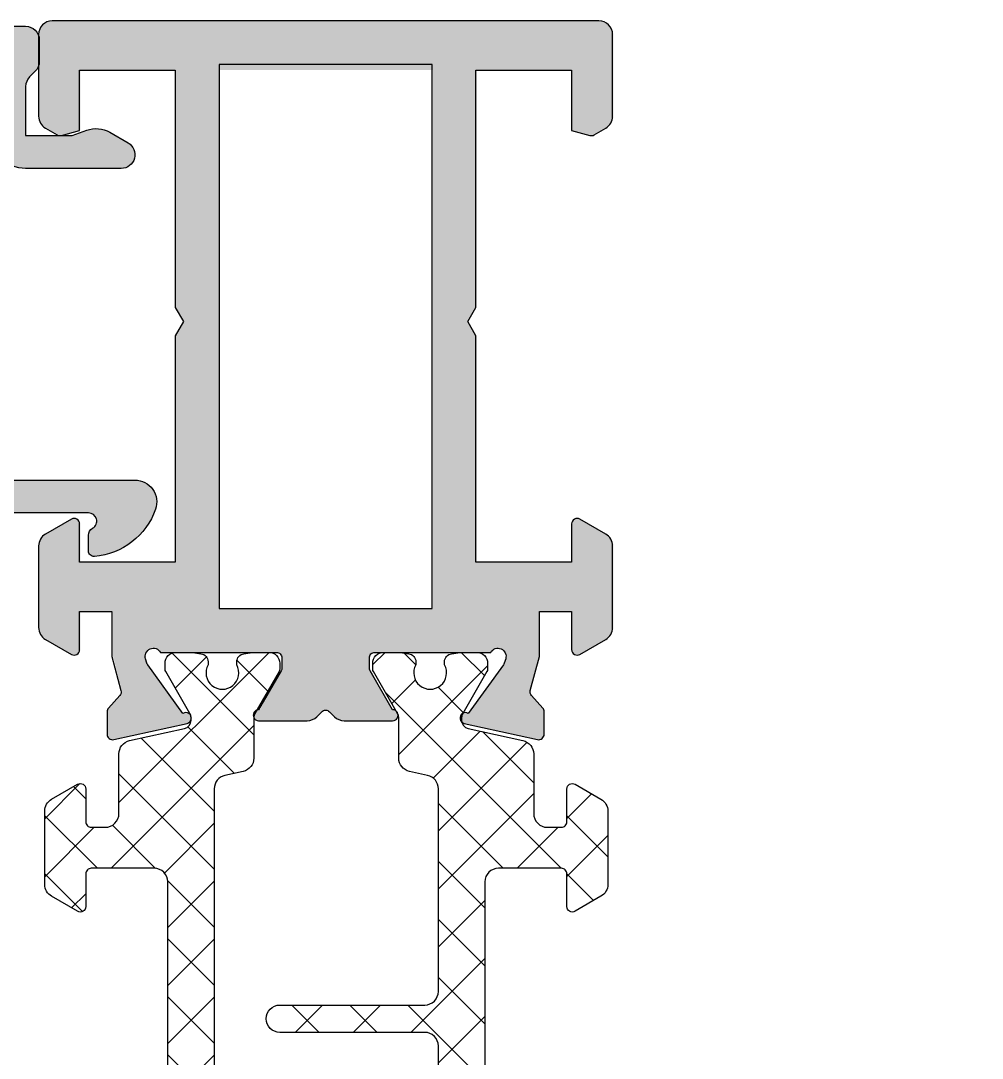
# Model space of a CAD drawing. Header units: millimetres. Extents: x -157 to 4988, y 4688 to 7765.
# Drawn here: x 70.13 to 105.31, y 5545.86 to 5583.81 of the extents above; entities that cross this region are included whole.
import ezdxf

# ---------------------------------------------------------------- set-up
doc = ezdxf.new("R2010")
doc.units = ezdxf.units.MM
doc.header["$LTSCALE"] = 0.2
for name, color, linetype in [('REYNAERS', 7, 'Continuous'), ('RI-HATCH-P', 7, 'Continuous'), ('RI-HATCH-PI', 4, 'Continuous'), ('RI-PROFILE', 7, 'Continuous')]:
    doc.layers.add(name, color=color, linetype=linetype)

# ---------------------------------------------------------------- blocks, each defined once
blk = doc.blocks.new('0020687b')
at = {"layer": 'RI-PROFILE'}
blk.add_lwpolyline([(-1.13686837721616e-13, -0.4999999999999032), (1.13686837721616e-13, -1.292893218813236, 0.1989123673796515), (0.1464466094068939, -1.64644660940657), (0.3535533905932198, -1.853553390592782, -0.198912367379718), (0.5, -2.207106781186229), (0.5000000000001137, -3.99999999999979), (-1.199999999817919, -3.999999999999562), (-1.735532172591093, -3.805082229618196, 0.2216946626429195), (-2.577552315916819, -3.878749446619639), (-3.249999999999886, -4.266987298040948, 0.7673269879789715), (-3, -5.199999999933115), (0.4999999999755573, -5.199999999999622, 0.4142135623786883), (1.800000000000182, -3.899999999999539), (1.800000000000068, -1.811324896595027, -0.4115167311707437), (2.300000000000068, -1.29999999999828), (12.3000000000003, -1.299999999990777, -0.414213562373095), (12.80000000000075, -1.799999999990436), (12.8000000000111, -16.09999999999443), (12.8000000000111, -16.09999999999443, -0.4142135623730784), (12.30000000001144, -16.5999999999948), (-3.497056274848006, -16.59999999999959, 0.517638090204696), (-4.251303508113978, -17.66666666666578, 0.2950206352850211), (-2.016666666666879, -19.39095649434015, 0.4388662299657777), (-1.800000000000068, -19.1916521486219), (-1.800000000000068, -18.61961524225649, 0.2679491924281567), (-1.950000000003001, -18.35980762113289, -0.7673269879748268), (-1.800000000000182, -17.79999999999953), (12.30000000001087, -17.7999999999953, -0.4142135623732948), (12.80000000001132, -18.2999999999953), (12.80000000001115, -26.0864344743404, -0.339443199361483), (12.42942868030678, -26.56939225377616), (7.44468558365832, -27.90526207114724, 0.3394431993611774), (7.000000000013124, -28.48481140646979, 0.49315775462022), (7.75531441636786, -29.06436074179144), (12.09995875200815, -27.9000320847949), (12.10002291867584, -29.30003208332434), (13.50002291720528, -29.29996791665642, 0.414213562373095), (14.00000000001312, -28.79994500051496), (13.99999999999977, -0.4999770833228778, 0.414200138164292), (13.50000000052455, 1.008704231253432e-11), (0.4999999999995453, 4.236611061969597e-13, 0.4142135623729618)], format="xyb", close=True, dxfattribs=at)
blk = doc.blocks.new('0020687')
at = {"layer": 'RI-HATCH-P'}
h = blk.add_hatch(color=256, dxfattribs=at)
h.dxf.hatch_style = 1
edge = h.paths.add_edge_path()
edge.add_line((-1.030286966852145e-13, -0.5187404623897081), (1.243449787580175e-13, -1.311633681203041))
edge.add_arc((0.5000000000002385, -1.311633681203), 0.5000000000001141, 180.0000000000047, 225.0000000000033)
edge.add_line((0.1464466094069046, -1.665187071796375), (0.3535533905932304, -1.872293852982587))
edge.add_arc((-8.626432901337466e-14, -2.225847243575955), 0.500000000000097, -8.981260180007666e-12, 45.000000000004206, ccw=False)
edge.add_line((0.5000000000000107, -2.225847243576034), (0.5000000000001243, -4.018740462389594))
edge.add_line((0.5000000000001243, -4.018740462389594), (-1.199999999817909, -4.018740462389367))
edge.add_line((-1.199999999817909, -4.018740462389367), (-1.735532172591082, -3.823822692008001))
edge.add_arc((-2.0775523159168, -4.763515312794049), 1.000000000000148, 70.00000000000009, 119.9999999999956)
edge.add_line((-2.577552315916808, -3.897489909009444), (-3.249999999999876, -4.285727760430753))
edge.add_arc((-2.999999999999946, -4.718740462322963), 0.4999999999999573, 119.9999999999935, 269.9999999999951)
edge.add_line((-2.999999999999989, -5.21874046232292), (0.499999999975568, -5.218740462389427))
edge.add_arc((0.5000000000002519, -3.918740462389486), 1.299999999999941, 269.9999999989121, 360.0000000000063)
edge.add_line((1.800000000000193, -3.918740462389344), (1.800000000000079, -1.830065358984832))
edge.add_arc((2.308029642686613, -1.826717676116341), 0.5080406724158959, 90.9056042522356, 180.3775475035984, ccw=False)
edge.add_line((2.300000000000079, -1.318740462388085), (12.30000000000031, -1.318740462380585))
edge.add_arc((12.3000000000007, -1.818740462380642), 0.5000000000000568, 4.558842192636803e-11, 90.00000000004559, ccw=False)
edge.add_line((12.80000000000076, -1.818740462380244), (12.8000000000111, -16.11874046238423))
edge.add_arc((12.30000000001107, -16.11874046238458), 0.5000000000000284, -89.99999999995771, 3.9108272176235914e-11, ccw=False)
edge.add_line((12.30000000001144, -16.6187404623846), (-3.497056274847999, -16.61874046238939))
edge.add_arc((-3.49705627484789, -17.41874046238958), 0.8000000000001855, 90.0000000000078, 199.471220634436)
edge.add_arc((-1.799999999999152, -16.81874046239059), 2.600000000000815, 199.4712206344453, 265.219808152779)
edge.add_arc((-2.000000000000063, -19.21039261101161), 0.2000000000000013, 265.21980815276, 359.9999999999715)
edge.add_line((-1.800000000000061, -19.21039261101171), (-1.800000000000061, -18.6383557046463))
edge.add_arc((-2.099999999994243, -18.63835570465637), 0.2999999999941818, 1.922920953054382e-09, 60.00000000128856)
edge.add_arc((-1.800000000000288, -18.11874046238915), 0.2999999999998105, 89.9999999999784, 239.99999999938228, ccw=False)
edge.add_line((-1.800000000000175, -17.81874046238934), (12.30000000001088, -17.8187404623851))
edge.add_arc((12.30000000001127, -18.31874046238516), 0.5000000000000568, 6.480149750132114e-12, 90.00000000004559, ccw=False)
edge.add_line((12.80000000001133, -18.3187404623851), (12.80000000001116, -26.1051749367302))
edge.add_arc((12.30000000001102, -26.10517493673071), 0.5000000000001386, -74.99772722975769, 5.832134775118902e-11, ccw=False)
edge.add_line((12.42942868030679, -26.58813271616597), (7.44468558365833, -27.92400253353705))
edge.add_arc((7.60000000001347, -28.50355186885947), 0.600000000000336, 105.0022727702591, 180.0000000000122)
edge.add_arc((7.600000000013149, -28.50355186885904), 0.6000000000000147, 180.0000000000536, 285.0022727702259)
edge.add_line((7.75531441636787, -29.08310120418124), (12.09995875200816, -27.91877254718471))
edge.add_line((12.09995875200816, -27.91877254718471), (12.10002291867585, -29.31877254571415))
edge.add_line((12.10002291867585, -29.31877254571415), (13.50002291720529, -29.31870837904622))
edge.add_arc((13.50000000053848, -28.81870837957157), 0.4999999999998267, 270.0026260565781, 360.0026260565782)
edge.add_line((14.00000000001313, -28.81868546290476), (13.99999999999978, -0.5187175457126862))
edge.add_arc((13.50000000052496, -0.51874046237972), 0.4999999999999991, 0.0026260566040062, 90.00000000004538)
edge.add_line((13.50000000052456, -0.01874046237972138), (0.4999999999995559, -0.01874046238938121))
edge.add_arc((0.5000000000000036, -0.5187404623894878), 0.5000000000001066, 90.0000000000513, 180.0000000000252)
blk.add_blockref('0020687b', (0, -0.01874046238981464))
blk = doc.blocks.new('4I30113')
at = {"layer": 'RI-PROFILE'}
blk.add_lwpolyline([(7.075291723427291, 12.61961561521266), (7.075291723427291, 21.30000037294206), (10.57529172342775, 21.30000037294206), (10.57529172342769, 19.08633583027301), (11.24527180792823, 18.90681520768461, 0.1989123673801815), (11.39703561694896, 18.92679529218537), (11.82529172342763, 19.17404907054253, 0.2679491924311789), (12.07529172342775, 19.60706177243486), (12.07529172342775, 22.60000037294224, 0.414213562373095), (11.57529172342775, 23.10000037294224), (-8.424702425365489, 23.10000037294224, 0.414213562373095), (-8.924702425365489, 22.60000037294224), (-8.924702425365489, 19.60706177243486, 0.2679491924310788), (-8.674702425365602, 19.17404907054265), (-8.246446318887273, 18.92679529218514, 0.1989123673792568), (-8.09468250986722, 18.9068152076841), (-7.424702425365717, 19.08633583026986), (-7.424702425365489, 21.30000037294206), (-3.924702425365489, 21.30000037294206), (-3.924702425365489, 12.61961561521266), (-3.624702425365705, 12.10000037294176), (-3.924702425365489, 11.58038513067177), (-3.924702425365489, 3.300000372942031), (-7.424702425365489, 3.300000372942031), (-7.424702425365717, 4.700000372942008, 0.5773502691894123), (-7.724702425365671, 4.873205453699009), (-8.674702425364806, 4.324722697967553, 0.2679491924309574), (-8.924702425364124, 3.891709996076693), (-8.924702425365489, 0.9082867086216677, 0.2679491924310974), (-8.674702425365602, 0.4752740067295573), (-7.724702425365785, -0.07320874900057706, 0.5773502691896925), (-7.424702425365433, 0.09999633175621025), (-7.424702425365489, 1.50000037294202), (-6.245755038186553, 1.50000037294202), (-6.245755038186496, -0.1520656474343187), (-5.912553410706573, -1.395591050363541, -0.2538826015340871), (-5.957066851075319, -1.581133475830675), (-6.36813136603481, -2.03796037464962, 0.1852564082005983), (-6.419459641146056, -2.171738991097064), (-6.419459641146056, -2.996068947509676, 0.4796563285014663), (-6.176171718358398, -3.191328148933727), (-3.49688214911506, -2.597343951759902, 1.17833154119867), (-3.643836926163226, -2.23104913029656), (-4.933447532319371, -0.4560524075398351, -0.08309359224753596), (-4.962905084636952, -0.39696969802599), (-5.011595200508759, -0.2377115050321297, -0.8925328848366029), (-4.46489656655134, 7.23392141966772e-07), (-0.2247025747893411, 7.233921277559172e-07, -0.414213562373095), (-0.02470257478923876, -0.1999992766079604), (-0.02470257478923876, -0.5735163679840614, -0.1316524975874477), (-0.05149749403229797, -0.673516367983743), (-0.8750779876532072, -2.099999627057463, 0.9999999999999999), (-0.8750779876535483, -2.499999276607929), (-0.6247464340733239, -2.499999276607915), (0.8996199602111467, -2.499999276607915, 0.1989123685556905), (1.25317641547955, -2.35355139683397), (1.433872717265991, -2.17285509341213, -0.4142135623730655), (1.716715429740623, -2.172855092132215), (1.897411733162392, -2.353551393918599, 0.1989123662035821), (2.250968199994396, -2.499999276607929), (3.790988226660409, -2.4999992766079), (4.025666980306176, -2.4999992766079, 1.000000000000142), (4.02566698030521, -2.099999276607866), (3.202086486685267, -0.6735160175336634, -0.1316524975875525), (3.175291567442264, -0.5735160175338823), (3.175291567442264, -0.1999992766078893, -0.4142135623730534), (3.37529156744231, 7.23392141966772e-07), (7.615483946306973, 7.23392141966772e-07, -0.8938334836974259), (8.162435372013796, -0.2368810094083276), (8.113493726837284, -0.3969619176877817, -0.08309359224728577), (8.084036174519873, -0.4560446272016268), (6.794425568366854, -2.231041349962615, 1.178331541211842), (6.647470791315164, -2.597336171423541), (9.326760360559014, -3.191320368595561, 0.4796563285013795), (9.570048283346672, -2.996061167171283), (9.570048283346672, -2.171731210758884, 0.1852564082008693), (9.518720008235427, -2.037952594311227), (9.107655493275196, -1.581125695492949, -0.2538826015355284), (9.06314205290645, -1.395583270024864), (9.39634368387275, -0.1520578541043054), (9.39634368387275, 1.50000037294202), (10.57529172342769, 1.50000037294202), (10.5752917234278, 0.09999633175621025, 0.577350269188531), (10.8752917234269, -0.07320874900036389), (11.82529172342775, 0.4752740067294579, 0.2679491924312824), (12.07529172342775, 0.9082867086216535), (12.07529172342775, 3.891709996076295, 0.2679491924310669), (11.82529172342792, 4.324722697968306), (10.8752917234277, 4.873205453698952, 0.5773502691897896), (10.57529172342775, 4.700000372942136), (10.57529172342775, 3.300000372942031), (7.075291723427291, 3.300000372942031), (7.075291723427291, 11.58038513067177), (6.775291723427507, 12.10000037294265)], format="xyb", close=True, dxfattribs=at)
blk.add_lwpolyline([(-2.324694971314693, 1.600000372942213), (5.475291812583101, 1.600000372942213), (5.475291722446776, 21.50000037294222), (-2.324708277599165, 21.50000037294222)], close=True, dxfattribs=at)
blk = doc.blocks.new('0000772R')
at = {"layer": 'RI-HATCH-PI'}
h = blk.add_hatch(dxfattribs=at)
h.set_pattern_fill('_USER', color=256, scale=1.5, angle=225, style=0, double=1, pattern_type=0)
h.set_pattern_definition([(225, (0, 0), (1.060660171779821, -1.060660171779821), []), (315, (0, 0), (1.060660171779821, 1.060660171779821), [])])
edge = h.paths.add_edge_path()
edge.add_arc((1.450824544777844, 36.1327578012429), 0.5000000000000041, 180.0318875399638, 257.4999999999586, ccw=False)
edge.add_line((0.9508246222127461, 36.1324795299759), (0.9499999999997577, 37.61416697507728))
edge.add_arc((0.6499999999959978, 37.61416697507881), 0.3000000000037599, 359.9999999997083, 389.9999999996573)
edge.add_line((0.9098076211354815, 37.76416697507914), (0.02679491924316935, 39.29358983848503))
edge.add_arc((0.1999999999999863, 39.39358983848479), 0.1999999999998186, 179.9999999999573, 209.9999999999505, ccw=False)
edge.add_line((1.669775429036235e-13, 39.39358983848494), (-2.877698079828406e-13, 39.5999999999987))
edge.add_arc((0.3999999999999169, 39.59999999999836), 0.4000000000002046, 89.99999999995123, 179.9999999999511, ccw=False)
edge.add_line((0.4000000000002579, 39.99999999999856), (0.9819660112504458, 39.99999999999856))
edge.add_arc((0.9819660112518243, 39.79999999999762), 0.2000000000009408, 79.77782060988841, 90.00000000039489, ccw=False)
edge.add_arc((2.099999999989362, 45.99999999994079), 6.099999999940935, 259.7778206094268, 262.5936067314714)
edge.add_arc((1.274999999999857, 39.65339657769435), 0.3000000000006971, 7.599965101690032e-11, 82.59360673172961, ccw=False)
edge.add_line((1.575000000000554, 39.65339657769475), (1.574999999999985, 39.54047375096427))
edge.add_arc((2.100000000000076, 39.24999999999856), 0.6000000000001504, 151.0449756281321, 388.9550243718679)
edge.add_line((2.625000000000167, 39.54047375096427), (2.625000000000295, 39.65339657769475))
edge.add_arc((2.925000000000876, 39.65339657769449), 0.3000000000005816, 97.40639326864789, 179.9999999999511, ccw=False)
edge.add_arc((2.100000000005401, 45.99999999999616), 6.099999999996583, 277.4063932684988, 280.2221793905173)
edge.add_arc((3.218033988752697, 39.79999999999033), 0.2000000000086857, 90.0000000008568, 100.22217939138147, ccw=False)
edge.add_line((3.218033988749706, 39.99999999999902), (3.799999999999894, 39.99999999999902))
edge.add_arc((3.800000000000349, 39.59999999999893), 0.4000000000000909, 3.26281224261038e-11, 90.00000000006509, ccw=False)
edge.add_line((4.20000000000044, 39.59999999999916), (4.199999999999985, 39.3935898384854))
edge.add_arc((3.999999999999713, 39.39358983848514), 0.200000000000272, -29.999999999915588, 7.332801033044234e-11, ccw=False)
edge.add_line((4.173205080756983, 39.29358983848526), (3.290192378864671, 37.76416697507936))
edge.add_arc((3.550000000000633, 37.61416697508066), 0.2999999999998987, 150.0000000002743, 180.0000000002646)
edge.add_line((3.250000000000735, 37.61416697507927), (3.250550958979343, 37.50938626617379))
edge.add_arc((3.55054681174937, 37.51096370738752), 0.2999999999999975, 180.3012704681873, 257.49999999996)
edge.add_line((3.485614927567735, 37.21807490525158), (5.496369579195683, 36.77230133109974))
edge.add_arc((5.388149772227109, 36.28415332753956), 0.5000000000001087, 6.480149750132114e-12, 77.50000000005878, ccw=False)
edge.add_line((5.888149772227219, 36.28415332753961), (5.887152959927089, 34.10022821697153))
edge.add_arc((6.387152907844659, 34.10000000122562), 0.4999999999999994, 179.9738484009734, 269.9983747265771)
edge.add_line((6.387138724658424, 33.60000000142678), (6.899981945986266, 33.59998545392493))
edge.add_arc((6.899981646068451, 33.79998545392486), 0.2000000000001567, 270.000085920125, 360.0000859201901)
edge.add_line((7.099981646068382, 33.7999857538429), (7.099979846555794, 34.99998575384181))
edge.add_arc((7.299979846555396, 34.99998605376082), 0.1999999999998271, 60.00008592054172, 180.000085920467, ccw=False)
edge.add_line((7.399979586817491, 35.173191284477), (8.349980409317933, 34.62470995336155))
edge.add_arc((8.099981058661502, 34.19169687657142), 0.499999999999888, 8.592038477672759e-05, 60.000085920404786, ccw=False)
edge.add_line((8.599981058660827, 34.19169762636822), (8.600000000000886, 31.50829037686525))
edge.add_arc((8.100000000000662, 31.50829037686488), 0.5000000000002238, -59.99999999998698, 4.189359970041551e-11, ccw=False)
edge.add_line((8.350000000000872, 31.07527767497253), (7.400000000000485, 30.52679491924231))
edge.add_arc((7.300000000000691, 30.69999999999924), 0.1999999999999333, 179.9999999999674, 299.99999999994304, ccw=False)
edge.add_line((7.100000000000758, 30.69999999999935), (7.100000000000303, 31.89999999999939))
edge.add_arc((6.900000000000485, 31.89999999999939), 0.1999999999998181, 0, 90.00000000013027)
edge.add_line((6.900000000000031, 32.09999999999921), (4.600000000000303, 32.09999999999927))
edge.add_arc((4.600000000000644, 31.5999999999995), 0.4999999999997726, 90.00000000003908, 180.0000000000391)
edge.add_line((4.100000000000872, 31.59999999999916), (4.100000000001327, 21.24999999999925))
edge.add_arc((4.600000000001327, 21.2499999999993), 0.5, 180.0000000000065, 270)
edge.add_line((4.600000000001327, 20.7499999999993), (6.900000000001054, 20.7499999999993))
edge.add_arc((6.900000000001508, 20.94999999999958), 0.2000000000002728, 269.9999999998697, 359.9999999999349)
edge.add_line((7.100000000001781, 20.94999999999935), (7.100000000001781, 22.14999999999939))
edge.add_arc((7.300000000001596, 22.14999999999968), 0.1999999999998145, 60.00000000014859, 180.0000000000814, ccw=False)
edge.add_line((7.400000000001054, 22.32320508075667), (8.350000000001213, 21.77472232502645))
edge.add_arc((8.100000000001488, 21.34170962313425), 0.4999999999998387, 1.750777300912887e-11, 60.00000000002581, ccw=False)
edge.add_line((8.600000000001327, 21.34170962313441), (8.600000000001327, 19.9999999999993))
edge.add_line((8.600000000001327, 19.9999999999993), (8.600000000001767, 18.6582903768642))
edge.add_arc((8.100000000001678, 18.65829037686397), 0.5000000000000888, -59.999999999992326, 2.6489033189136535e-11, ccw=False)
edge.add_line((8.350000000001781, 18.22527767497171), (7.400000000001508, 17.67679491924149))
edge.add_arc((7.300000000002051, 17.84999999999847), 0.1999999999998143, 179.9999999999186, 299.9999999998514, ccw=False)
edge.add_line((7.100000000002236, 17.84999999999876), (7.100000000002236, 19.0499999999988))
edge.add_arc((6.900000000001963, 19.04999999999858), 0.2000000000002728, 6.513775987628397e-11, 90.00000000013027)
edge.add_line((6.900000000001508, 19.24999999999885), (4.600000000001781, 19.24999999999839))
edge.add_arc((4.600000000001781, 18.74999999999839), 0.5, 90, 180.0000000000065)
edge.add_line((4.100000000001781, 18.74999999999834), (4.100000000002691, 8.399999999998435))
edge.add_arc((4.600000000002719, 8.39999999999852), 0.5000000000000284, 180.0000000000098, 270.0000000000098)
edge.add_line((4.600000000002805, 7.899999999998492), (6.900000000002532, 7.89999999999894))
edge.add_arc((6.90000000000293, 8.099999999998701), 0.1999999999997613, 269.999999999886, 360.0000000000163)
edge.add_line((7.100000000002691, 8.099999999998758), (7.10000000000235, 9.299999999998803))
edge.add_arc((7.300000000002282, 9.299999999998917), 0.1999999999999327, 60.000000000057014, 180.0000000000326, ccw=False)
edge.add_line((7.400000000002077, 9.473205080755847), (8.350000000002236, 8.924722325025627))
edge.add_arc((8.100000000002685, 8.491709623133142), 0.5000000000000056, 2.5011104298755527e-11, 60.0000000000598, ccw=False)
edge.add_line((8.60000000000269, 8.49170962313336), (8.599978718221717, 5.808302373633907))
edge.add_arc((8.099978718222411, 5.808303123430658), 0.4999999999998676, 299.9999140796033, 359.99991407962136, ccw=False)
edge.add_line((8.349978068878894, 5.375290046640586), (7.399977246378452, 4.826808715525132))
edge.add_arc((7.299977506116388, 5.000013946241282), 0.199999999999787, 179.9999140795249, 299.9999140794547, ccw=False)
edge.add_line((7.099977506116826, 5.000014246160319), (7.099979305629343, 6.200014246159228))
edge.add_arc((6.899979305629412, 6.20001454607727), 0.2000000000001567, 359.9999140798099, 449.999914079875)
edge.add_line((6.899979605547227, 6.400014546077202), (6.387138724589374, 6.39999999857092))
edge.add_arc((6.387152907844661, 5.899999998772083), 0.5000000000000012, 90.00162528133566, 180.0261515990268)
edge.add_line((5.887152959927089, 5.899771783026168), (5.888149668067623, 3.716074876659675))
edge.add_arc((5.388149720150047, 3.715846660913753), 0.5000000000000057, -77.49999999996032, 0.026151599027684824, ccw=False)
edge.add_line((5.496369527119437, 3.227698657353855), (3.485614927567735, 2.781925094747031))
edge.add_arc((3.55054681174937, 2.489036292611098), 0.2999999999999977, 102.5000000000401, 179.698729531813)
edge.add_line((3.250550958979343, 2.490613733824823), (3.250000000000735, 2.385833024919343))
edge.add_arc((3.550000000000614, 2.385833024917949), 0.2999999999998781, 179.9999999997338, 209.9999999997262)
edge.add_line((3.290192378864671, 2.235833024919252), (4.173205080756983, 0.7064101615133538))
edge.add_arc((3.99999999999971, 0.6064101615134706), 0.2000000000002746, -7.258904588525183e-11, 29.99999999991587, ccw=False)
edge.add_line((4.199999999999985, 0.6064101615132174), (4.20000000000044, 0.3999999999994585))
edge.add_arc((3.800000000000349, 0.3999999999996859), 0.4000000000000909, 269.99999999993486, 359.99999999996743, ccw=False)
edge.add_line((3.799999999999894, -4.050093593832571e-13), (3.218033988749706, -4.050093593832571e-13))
edge.add_arc((3.218033988752704, 0.2000000000081977), 0.2000000000086027, 259.7778206086165, 269.99999999914127, ccw=False)
edge.add_arc((2.100000000005441, -5.999999999997633), 6.099999999996668, 79.77782060948304, 82.59360673150164)
edge.add_arc((2.925000000000876, 0.3466034223041199), 0.3000000000005808, 180.0000000000487, 262.59360673135205, ccw=False)
edge.add_line((2.625000000000295, 0.3466034223038648), (2.625000000000167, 0.4595262490343473))
edge.add_arc((2.100000000000072, 0.7500000000000558), 0.6000000000001564, 331.0449756281318, 568.9550243718681)
edge.add_line((1.574999999999978, 0.4595262490343472), (1.575000000000546, 0.3466034223038646))
edge.add_arc((1.274999999999855, 0.3466034223042576), 0.3000000000006917, 277.40639326826994, 359.99999999992497, ccw=False)
edge.add_arc((2.099999999989323, -5.999999999941924), 6.099999999940681, 97.40639326852865, 100.2221793905733)
edge.add_arc((0.9819660112518189, 0.2000000000010013), 0.2000000000009516, 269.9999999996046, 280.2221793901114, ccw=False)
edge.add_line((0.9819660112504387, 4.973799150320701e-14), (0.4000000000002508, 4.973799150320701e-14))
edge.add_arc((0.3999999999999098, 0.4000000000002544), 0.4000000000002046, 180.0000000000489, 270.0000000000489, ccw=False)
edge.add_line((-2.948752353404416e-13, 0.3999999999999133), (1.598721155460225e-13, 0.6064101615136722))
edge.add_arc((0.1999999999999755, 0.6064101615138209), 0.1999999999998156, 150.0000000000488, 180.0000000000426, ccw=False)
edge.add_line((0.02679491924316224, 0.7064101615135812), (0.9098076211354886, 2.235833024919479))
edge.add_arc((0.6499999999959833, 2.385833024919785), 0.3000000000037673, 330.000000000348, 360.0000000002956)
edge.add_line((0.9499999999997506, 2.385833024921332), (0.950824622212739, 3.867520470022718))
edge.add_arc((1.450824544777842, 3.867242198755716), 0.5000000000000073, 102.50000000004178, 179.9681124600359, ccw=False)
edge.add_line((1.342604737808433, 4.355390202315611), (2.0082198069688, 4.502953510523667))
edge.add_arc((1.899999999999405, 4.991101514083558), 0.5000000000000002, 282.5000000000403, 359.9999999999944)
edge.add_line((2.399999999999406, 4.991101514083509), (2.400000000001437, 25.59999999999944))
edge.add_arc((1.900000000001452, 25.59999999999943), 0.4999999999999858, 1.628443996909367e-12, 90.00000000000487)
edge.add_line((1.900000000001409, 26.09999999999941), (-3.399999999999071, 26.0999999999991))
edge.add_arc((-3.399999999999128, 26.59999999999893), 0.4999999999998295, 180, 270.0000000000065, ccw=False)
edge.add_arc((-3.399999999998787, 26.59999999999893), 0.5000000000001705, 90.0000000000179, 180, ccw=False)
edge.add_line((-3.399999999998943, 27.0999999999991), (1.900000000000613, 27.0999999999991))
edge.add_arc((1.900000000000599, 27.59999999999911), 0.5000000000000142, 270.0000000000016, 360.0000000000342)
edge.add_line((2.400000000000613, 27.59999999999941), (2.399999999995736, 35.00889848591619))
edge.add_arc((1.899999999995736, 35.00889848591586), 0.5000000000000002, 3.745421192891436e-11, 77.49999999995875)
edge.add_line((2.008219806965138, 35.49704648947575), (1.34260473780844, 35.644609797683))
at = {"layer": 'RI-PROFILE', "transparency": 33554687}
blk.add_lwpolyline([(4.100000000001781, 18.74999999999834), (4.100000000002691, 8.399999999998435, 0.4142135623730951), (4.600000000002805, 7.899999999998492), (6.900000000002532, 7.89999999999894, 0.414213562373761), (7.100000000002691, 8.099999999998758), (7.10000000000235, 9.299999999998803, -0.5773502691894837), (7.400000000002077, 9.473205080755847), (8.350000000002236, 8.924722325025627, -0.2679491924312855), (8.60000000000269, 8.49170962313336), (8.599978718221717, 5.808302373633907, -0.2679491924312071), (8.349978068878894, 5.375290046640586), (7.399977246378452, 4.826808715525132, -0.5773502691892173), (7.099977506116826, 5.000014246160319), (7.099979305629343, 6.200014246159228, 0.414213562373428), (6.899979605547227, 6.400014546077202), (6.387138724589374, 6.39999999857092, 0.4143389452663561), (5.887152959927089, 5.899771783026168), (5.888149668067623, 3.716074876659675, -0.3517934467346171), (5.496369527119437, 3.227698657353855), (3.485614927567735, 2.781925094747031, 0.3501887962909929), (3.250550958979343, 2.490613733824823), (3.250000000000735, 2.385833024919343, 0.1316524975873617), (3.290192378864671, 2.235833024919252), (4.173205080756983, 0.7064101615133538, -0.1316524975873449), (4.199999999999985, 0.6064101615132174), (4.20000000000044, 0.3999999999994585, -0.4142135623732615), (3.799999999999894, -4.050093593832571e-13), (3.218033988749706, -4.050093593832571e-13, -0.04463227282264559), (3.182540846248411, 0.00317460317483409, 0.01228680295385851), (2.886328125000258, 0.04910638688311764, -0.3768397148823244), (2.625000000000295, 0.3466034223038648), (2.625000000000167, 0.4595262490343473, 1.696140478029914), (1.574999999999978, 0.4595262490343472), (1.575000000000546, 0.3466034223038646, -0.376839714884077), (1.313671874998524, 0.04910638688289026, 0.01228680295397221), (1.017459153750384, 0.003174603174379342, -0.04463227282256706), (0.9819660112504387, 4.973799150320701e-14), (0.4000000000002508, 4.973799150320701e-14, -0.414213562373095), (-2.948752353404416e-13, 0.3999999999999133), (1.598721155460225e-13, 0.6064101615136722, -0.1316524975873682), (0.02679491924316224, 0.7064101615135812), (0.9098076211354886, 2.235833024919479, 0.131652497587163), (0.9499999999997506, 2.385833024921332), (0.950824622212739, 3.867520470022718, -0.3515088874915474), (1.342604737808433, 4.355390202315611), (2.0082198069688, 4.502953510523667, 0.351665222169924), (2.399999999999406, 4.991101514083509), (2.400000000001437, 25.59999999999944, 0.4142135623731116), (1.900000000001409, 26.09999999999941), (-3.399999999999071, 26.0999999999991, -0.4142135623731283), (-3.899999999998958, 26.59999999999893, -0.4142135623730036), (-3.399999999998943, 27.0999999999991), (1.900000000000613, 27.0999999999991, 0.4142135623732615), (2.400000000000613, 27.59999999999941), (2.399999999995736, 35.00889848591619, 0.3516652221697617), (2.008219806965138, 35.49704648947575), (1.34260473780844, 35.644609797683, -0.3515088874915521), (0.9508246222127461, 36.1324795299759), (0.9499999999997577, 37.61416697507728, 0.1316524975871696), (0.9098076211354815, 37.76416697507914), (0.02679491924316932, 39.29358983848503, -0.1316524975873659), (1.669775429036235e-13, 39.39358983848494), (-2.877698079828406e-13, 39.5999999999987, -0.414213562373095), (0.4000000000002579, 39.99999999999856), (0.9819660112504458, 39.99999999999856, -0.04463227282256627), (1.017459153750388, 39.99682539682424, 0.01228680295397177), (1.31367187499853, 39.95089361311572, -0.3768397148840706), (1.575000000000554, 39.65339657769475), (1.574999999999985, 39.54047375096427, 1.696140478029902), (2.625000000000167, 39.54047375096427), (2.625000000000295, 39.65339657769475, -0.376839714882324), (2.886328125000259, 39.9508936131155, 0.01228680295385807), (3.182540846248397, 39.99682539682378, -0.04463227282264487), (3.218033988749706, 39.99999999999902), (3.799999999999894, 39.99999999999902, -0.4142135623732615), (4.20000000000044, 39.59999999999916), (4.199999999999985, 39.3935898384854, -0.1316524975873467), (4.173205080756983, 39.29358983848526), (3.290192378864671, 37.76416697507936, 0.1316524975873531), (3.250000000000735, 37.61416697507927), (3.250550958979343, 37.50938626617379, 0.3501887962909929), (3.485614927567735, 37.21807490525158), (5.496369579195683, 36.77230133109974, -0.3516652221704045), (5.888149772227219, 36.28415332753961), (5.887152959927089, 34.10022821697153, 0.4143389453068096), (6.387138724658424, 33.60000000142678), (6.899981945986266, 33.59998545392493, 0.414213562373428), (7.099981646068382, 33.7999857538429), (7.099979846555794, 34.99998575384181, -0.5773502691891899), (7.399979586817491, 35.173191284477), (8.349980409317933, 34.62470995336155, -0.2679491924312175), (8.599981058660827, 34.19169762636822), (8.600000000000886, 31.50829037686525, -0.267949192431258), (8.350000000000872, 31.07527767497253), (7.400000000000485, 30.52679491924231, -0.5773502691894837), (7.100000000000758, 30.69999999999935), (7.100000000000303, 31.89999999999939, 0.414213562373761), (6.900000000000031, 32.09999999999921), (4.600000000000303, 32.09999999999927, 0.414213562373095), (4.100000000000872, 31.59999999999916), (4.100000000001327, 21.24999999999925, 0.4142135623730617)], format="xyb", dxfattribs=at)
blk = doc.blocks.new('4030214B')
for name, p in [('4I30113', (-1.599482065406335, 52.79845761631208)), ('0000772R', (1.700517934591829, 12.79846105665953))]:
    blk.add_blockref(name, p)
at = {"rotation": 180}
blk.add_blockref('0000772R', (-1.699482065406393, 52.79845761631063), dxfattribs=at)

msp = doc.modelspace()

# ---------------------------------------------------------------- hatches: boundary and pattern name
at = {"layer": 'REYNAERS'}
h = msp.add_hatch(color=256, dxfattribs=at)
edge = h.paths.add_edge_path()
edge.add_line((76.11114454330621, 5572.812719746078), (75.81114454330603, 5573.332334988349))
edge.add_line((75.81114454330603, 5573.332334988349), (75.81114454330603, 5582.012719746078))
edge.add_line((75.81114454330603, 5582.012719746079), (72.31114454330603, 5582.012719746079))
edge.add_line((72.31114454330603, 5582.012719746079), (72.31114454330603, 5579.799055203408))
edge.add_line((72.31114454330603, 5579.799055203408), (71.6411644588052, 5579.619534580821))
edge.add_arc((71.58940064978472, 5579.812719746078), 0.1999999999997876, 239.9999999997697, 284.9999999999433, ccw=False)
edge.add_line((71.48940064978436, 5579.639514665321), (71.06114454330603, 5579.886768443678))
edge.add_arc((71.31114454330603, 5580.319781145571), 0.500000000000041, 180.0000000000065, 240.0000000000027, ccw=False)
edge.add_line((70.81114454330603, 5580.319781145571), (70.81114454330603, 5583.312719746078))
edge.add_arc((71.31114454330603, 5583.312719746078), 0.5, 90, 180, ccw=False)
edge.add_line((71.31114454330603, 5583.812719746078), (91.31113869209915, 5583.812719746078))
edge.add_arc((91.31113869209915, 5583.312719746079), 0.4999999999999432, -6.480149750132114e-12, 90.00000000000648, ccw=False)
edge.add_line((91.81113869209915, 5583.312719746078), (91.81113869209915, 5580.31978114557))
edge.add_arc((91.31113869209915, 5580.319781145571), 0.5000000000000568, 299.99999999998835, 359.99999999999346, ccw=False)
edge.add_line((91.56113869209915, 5579.886768443679), (91.13288258562082, 5579.639514665321))
edge.add_arc((91.03288258562046, 5579.812719746078), 0.2000000000001251, 254.9999999999634, 300.0000000000056, ccw=False)
edge.add_line((90.98111877659997, 5579.61953458082), (90.31113869209915, 5579.799055203407))
edge.add_line((90.31113869209915, 5579.799055203408), (90.31113869209915, 5582.012719746079))
edge.add_line((90.31113869209915, 5582.012719746079), (86.81113869209915, 5582.012719746079))
edge.add_line((86.81113869209915, 5582.012719746079), (86.81113869209824, 5573.332334988349))
edge.add_line((86.81113869209824, 5573.332334988349), (86.51113869209806, 5572.812719746078))
edge.add_line((86.51113869209806, 5572.812719746078), (86.81113869209824, 5572.293104503808))
edge.add_line((86.81113869209824, 5572.293104503808), (86.81113869209824, 5564.012719746078))
edge.add_line((86.81113869209824, 5564.012719746079), (90.31113869209824, 5564.012719746079))
edge.add_line((90.31113869209915, 5564.012719746079), (90.31113869209915, 5565.412719746078))
edge.add_arc((90.51113869209897, 5565.412719746078), 0.1999999999999886, 60.00000000001029, 179.9999999999837, ccw=False)
edge.add_line((90.61113869209933, 5565.585924826835), (91.56113869209915, 5565.037442071105))
edge.add_arc((91.31113869209915, 5564.604429369213), 0.4999999999999425, 1.3017142919125035e-11, 59.99999999999619, ccw=False)
edge.add_line((91.81113869209915, 5564.604429369213), (91.81113869209915, 5561.621006081758))
edge.add_arc((91.31113869209915, 5561.621006081758), 0.5, 300.0000000000005, 359.9999999999902, ccw=False)
edge.add_line((91.56113869209915, 5561.187993379865), (90.61113869209933, 5560.639510624135))
edge.add_arc((90.51113869209897, 5560.812715704893), 0.1999999999999168, 180.0000000000081, 299.9999999999837, ccw=False)
edge.add_line((90.31113869209915, 5560.812715704893), (90.31113869209915, 5562.21271974608))
edge.add_line((90.31113869209915, 5562.212719746079), (89.11113444219794, 5562.209158027596))
edge.add_line((89.11113444219794, 5562.209158027596), (89.11113704414132, 5560.559543904079))
edge.add_line((89.11113704414132, 5560.559543904078), (88.8009119156259, 5559.320666727643))
edge.add_arc((88.99217286681872, 5559.262192386699), 0.1999999999998306, 162.9999999999186, 221.9816897435296)
edge.add_line((88.84350114192969, 5559.128413770251), (89.25456565689004, 5558.671586871434))
edge.add_arc((89.10589393200101, 5558.537808254986), 0.2000000000007243, 3.26281224261038e-11, 41.981689743623974, ccw=False)
edge.add_line((89.30589393200174, 5558.537808254986), (89.30589393200174, 5557.713478298573))
edge.add_arc((89.10589393200101, 5557.713478298574), 0.2000000000002728, 257.5000000000856, 359.99999999999187, ccw=False)
edge.add_line((89.06260600921362, 5557.51821909715), (86.38331643997029, 5558.112203294326))
edge.add_arc((86.42660436275585, 5558.307462495743), 0.1999999999929156, 58.779416102605126, 257.5000000002863, ccw=False)
edge.add_line((86.53027121702237, 5558.478498115787), (87.81988182317494, 5560.253494838544))
edge.add_arc((87.6580784242997, 5560.371051889002), 0.199999999999852, 324.0000000000122, 343.000000000006)
edge.add_line((87.84933937549252, 5560.312577548058), (87.89802846765909, 5560.471832392662))
edge.add_arc((87.61113704087077, 5560.559543904081), 0.2999999999996178, 342.9999999996273, 509.9999999985214)
edge.add_line((87.3513294197401, 5560.709543904087), (83.11113704087168, 5560.709540189137))
edge.add_arc((83.11113721609766, 5560.509540189138), 0.2000000000002359, 90.00005019841466, 180.0000501982355)
edge.add_line((82.91113721609693, 5560.509540013913), (82.91113752150707, 5560.160947952542))
edge.add_arc((83.1111375215078, 5560.160948127767), 0.2000000000001222, 180.0000501983902, 208.8305076546528)
edge.add_line((82.9359275131583, 5560.06450408713), (83.73680952759153, 5558.609540737304))
edge.add_arc((83.7368097028166, 5558.409540737304), 0.1999999999998949, -89.99994980169942, 90.00005019831701, ccw=False)
edge.add_line((83.73680987804167, 5558.209540737304), (83.50213077088486, 5558.209541152113))
edge.add_line((83.50213077088486, 5558.209541152113), (81.96210772256293, 5558.209542006071))
edge.add_arc((81.9621080227362, 5558.709542006071), 0.5000000000000616, 224.999999740702, 269.9999656026771, ccw=False)
edge.add_line((81.60855463054216, 5558.355988617079), (81.427858328756, 5558.5366849205))
edge.add_arc((81.28643697187911, 5558.395263564903), 0.2000000000000298, 44.99999974070312, 135.0000002592969)
edge.add_line((81.14501561500131, 5558.5366849205), (80.96431931321516, 5558.355988617079))
edge.add_arc((80.61076592102202, 5558.709542006071), 0.5000000000000643, 270.0000343973229, 315.000000259298, ccw=False)
edge.add_line((80.61076622119529, 5558.209542006071), (79.08639611014135, 5558.209541152113))
edge.add_line((79.08639611014135, 5558.209541152113), (78.88547444209965, 5558.209539290522))
edge.add_arc((78.88547426687458, 5558.409539290522), 0.1999999999998949, 90.00005019831701, 270.0000501982844, ccw=False)
edge.add_line((78.88547409164951, 5558.609539290522), (79.68635355661993, 5560.064504043692))
edge.add_arc((79.51114337927632, 5560.160947777316), 0.200000000000065, 331.1695927421912, 360.0000501984065)
edge.add_line((79.71114337927614, 5560.160947952541), (79.711143073866, 5560.509540013912))
edge.add_arc((79.51114307386527, 5560.509539838687), 0.2000000000002359, 5.019829251537416e-05, 90.00005019817038)
edge.add_line((79.51114289864111, 5560.709539838687), (75.27095051977088, 5560.709536123749))
edge.add_arc((75.01114289863929, 5560.559536123742), 0.2999999999995558, 30.00000000147932, 197.0000000003655)
edge.add_line((74.72425147185189, 5560.471824612324), (74.77294056401846, 5560.312569767719))
edge.add_arc((74.96420151521036, 5560.371044108663), 0.1999999999992544, 196.9999999999872, 216.0000000000308)
edge.add_line((74.80239811633604, 5560.253487058205), (76.0920087224886, 5558.478490335448))
edge.add_arc((76.19567557675421, 5558.307454715405), 0.1999999999930173, -77.50000000028979, 121.22058389737381, ccw=False)
edge.add_line((76.23896349953978, 5558.112195513988), (73.55967393029735, 5557.518211316812))
edge.add_arc((73.51638600750906, 5557.713470518236), 0.2000000000001474, 180.0000000000326, 282.499999999955, ccw=False)
edge.add_line((73.31638600750924, 5557.713470518235), (73.31638600750924, 5558.537800474648))
edge.add_arc((73.51638600750996, 5558.537800474648), 0.2000000000007276, 138.018310256376, 179.9999999999104, ccw=False)
edge.add_line((73.36771428262003, 5558.671579091096), (73.77877879758037, 5559.128405989914))
edge.add_arc((73.63010707269225, 5559.26218460636), 0.199999999999873, 318.0183102564523, 377.0000000001282)
edge.add_line((73.82136802388416, 5559.320658947306), (73.51114289863656, 5560.559536110693))
edge.add_line((73.51114289863656, 5560.559536110692), (73.51114421865353, 5562.209156960128))
edge.add_line((73.51114421865353, 5562.209156960128), (72.31114454330603, 5562.212719746079))
edge.add_line((72.31114454330603, 5562.212719746079), (72.31114454330603, 5560.812715704893))
edge.add_arc((72.11114454330621, 5560.812715704893), 0.2000000000001592, 239.9999999999803, 359.99999999996743, ccw=False)
edge.add_line((72.01114454330585, 5560.639510624135), (71.06114454330603, 5561.187993379865))
edge.add_arc((71.31114454330603, 5561.621006081758), 0.4999999999999464, 179.9999999999935, 239.99999999998892, ccw=False)
edge.add_line((70.81114454330603, 5561.621006081758), (70.81114454330603, 5564.604429369212))
edge.add_arc((71.31114454330603, 5564.604429369213), 0.4999999999999432, 119.99999999998761, 179.9999999999772, ccw=False)
edge.add_line((71.06114454330603, 5565.037442071105), (72.01114454330585, 5565.585924826835))
edge.add_arc((72.11114454330621, 5565.412719746078), 0.2000000000001781, 4.0813574742060155e-11, 120.00000000001569, ccw=False)
edge.add_line((72.31114454330603, 5565.412719746078), (72.31114454330603, 5564.012719746079))
edge.add_line((72.31114454330603, 5564.012719746079), (75.81114454330603, 5564.012719746079))
edge.add_line((75.81114454330603, 5564.012719746079), (75.81114454330603, 5572.293104503809))
edge.add_line((75.81114454330603, 5572.293104503808), (76.11114454330621, 5572.812719746078))
h.paths.add_polyline_path([(77.41179631523667, 5582.009289958834), (85.21179631528324, 5582.009289958834), (85.21179640541871, 5562.310636235308), (77.4118096215216, 5562.310636235308)], flags=16)
edge = h.paths.add_edge_path(flags=16)
edge.add_arc((99.11582014769922, 5513.611014987281), 0.5, 90, 180)
edge.add_line((98.61582014769922, 5513.611014987281), (98.61582014769922, 5513.511015014369))
edge.add_arc((97.61700034179742, 5513.491860243695), 0.9990034584034138, -79.00695778895118, 1.0986496246362094, ccw=False)
edge.add_line((97.80750010026262, 5512.511188151746), (86.00750006999536, 5512.511186569558))
edge.add_arc((86.00749999299572, 5513.011186569559), 0.5000000000000627, 180.0000000000065, 270.0000088235414, ccw=False)
edge.add_line((85.50749999299572, 5513.011186569559), (85.51416435600007, 5518.607030357857))
edge.add_arc((85.01416435600007, 5518.607030357848), 0.4999999999998863, 9.998646141025503e-10, 89.99999999201411)
edge.add_line((85.01416435606919, 5519.107030357848), (77.59315444372535, 5519.108959412917))
edge.add_arc((77.61582014774743, 5518.609473411203), 0.5000000000477179, 92.59818873086263, 179.9999999982543)
edge.add_line((77.11582014769922, 5518.609473411218), (77.1269062278889, 5513.011320921491))
edge.add_arc((76.6269062278898, 5513.011320921491), 0.5000000000000568, 269.9999911764586, 359.99999999999346, ccw=False)
edge.add_line((76.62690615088925, 5512.511320921491), (64.8269002694224, 5512.511322503687))
edge.add_arc((64.82690037669002, 5513.311322503687), 0.8000000000000186, 180.0000000000122, 269.9999923175345, ccw=False)
edge.add_line((64.02690037668984, 5513.311322503686), (64.01581429650017, 5513.611014987283))
edge.add_arc((63.51581429650017, 5513.611014987282), 0.4999999999995453, 1.433030717281506e-10, 89.99800190011428)
edge.add_line((63.51583173321072, 5514.111014986977), (58.94766294730928, 5514.111014987382))
edge.add_line((58.94766294730928, 5514.111014987382), (58.94766294730928, 5510.011014987383))
edge.add_arc((59.44766294731019, 5510.011014987383), 0.5, 180.0000000000065, 270)
edge.add_line((59.44766294731019, 5509.511014987383), (103.2476629473104, 5509.511014987383))
edge.add_arc((103.2476629473095, 5510.011014987383), 0.5, 270, 359.9999999999804)
edge.add_line((103.7476629473095, 5510.011014987383), (103.7476629473104, 5514.111014987382))
edge.add_line((103.7476629473113, 5514.111014987382), (99.11582014770013, 5514.111014987281))
edge = h.paths.add_edge_path()
edge.add_line((88.51645657153588, 5517.811083045101), (88.51615283707, 5519.109520440791))
edge.add_line((88.51615283707, 5519.109520440791), (88.81114408240958, 5519.109520230464))
edge.add_arc((88.81114429630819, 5519.409520230463), 0.3000000000000024, 269.9999591483653, 360)
edge.add_line((89.11114429630746, 5519.409520230463), (89.11114429630746, 5521.083720734598))
edge.add_line((89.11114429630746, 5521.083720734598), (88.81875738499642, 5522.040071551693))
edge.add_arc((89.01001827332314, 5522.098546098265), 0.1999999999999373, 142.0000615992016, 197.0000615991992, ccw=False)
edge.add_line((88.85241599022086, 5522.22167822389), (89.26357417518105, 5522.747937868451))
edge.add_arc((89.10824771819992, 5522.87393141375), 0.2000017042312068, 320.9526545318201, 360.1277759965897)
edge.add_line((89.30824892508738, 5522.87437743955), (89.30824802813916, 5523.708663616261))
edge.add_arc((89.10826223066672, 5523.706149598388), 0.2000015986850538, 0.7202262792975882, 103.2123767804354)
edge.add_line((89.06254963067298, 5523.900857065318), (86.38326271457848, 5523.306870434242))
edge.add_arc((86.42655084727178, 5523.111611279352), 0.2000000000019921, 102.5000615933934, 306.8095129467118)
edge.add_line((86.54638215476919, 5522.951484898814), (87.82064479841031, 5521.165038621432))
edge.add_arc((87.6578218196328, 5521.048897855253), 0.1999999999667041, 17.000061597639615, 35.500061600735876, ccw=False)
edge.add_line((87.8490827079286, 5521.107372401809), (87.91114273736915, 5520.859548829787))
edge.add_arc((87.61114273736987, 5520.859548507271), 0.3000000000000142, -149.99993840078872, 6.159608960842888e-05, ccw=False)
edge.add_line((87.3513352775008, 5520.709548227949), (83.11114288934007, 5520.709543669282))
edge.add_arc((83.11114267431824, 5520.909543659983), 0.1999999907012598, 180.0000615960925, 270.0000615991865, ccw=False)
edge.add_line((82.9111426836171, 5520.909543444972), (82.91114223593107, 5521.325953615772))
edge.add_arc((83.11114223595453, 5521.325953830788), 0.2000000000240921, 150.000061600726, 180.0000615976285, ccw=False)
edge.add_line((82.93793704766361, 5521.425953644582), (83.73675152585295, 5522.809544341882))
edge.add_arc((83.73675131083021, 5523.009544341882), 0.2000000000000758, 270.0000615993139, 449.9997910096337)
edge.add_line((83.7367520403441, 5523.209544341881), (81.99148790302573, 5523.209542465533))
edge.add_arc((81.99148844057984, 5522.709542465533), 0.4999999999999195, 90.00006159919016, 135.000000259298)
edge.add_line((81.63793504838671, 5523.063095854526), (81.45723857897704, 5522.882399383481))
edge.add_arc((81.31581722210015, 5523.023820739078), 0.1999999999999895, 224.9999997406801, 315.00000025930837, ccw=False)
edge.add_line((81.17439586522235, 5522.88239938348), (80.99370084865043, 5523.063094401688))
edge.add_arc((80.6401474564573, 5522.709541012694), 0.499999999999984, 44.99999974070197, 90.00006159917712)
edge.add_line((80.64014691890318, 5523.209541012694), (78.88552838139188, 5523.209539126288))
edge.add_arc((78.88552954094942, 5523.009539126292), 0.2000000000000531, 90.0003321887336, 270.0000615990534)
edge.add_line((78.88552975597034, 5522.809539126292), (79.68434720917779, 5521.425950146619))
edge.add_arc((79.5111422359087, 5521.325949960398), 0.2000000000240887, 6.160070631722192e-05, 30.000061597604088, ccw=False)
edge.add_line((79.71114223593307, 5521.325950175425), (79.7111426836191, 5520.909540004624))
edge.add_arc((79.51114269291796, 5520.909539789592), 0.1999999907012599, -89.99993840082982, 6.160226428164606e-05, ccw=False)
edge.add_line((79.51114290793979, 5520.709539798891), (75.27095051977906, 5520.709535240224))
edge.add_arc((75.01114273737679, 5520.859534960902), 0.3000000000000734, 180.0000616022722, 330.0000615991646, ccw=False)
edge.add_line((74.71114273737751, 5520.859534638354), (74.7732022339433, 5521.107358343817))
edge.add_arc((74.96446324797219, 5521.048884208514), 0.1999999999669872, 144.5000615975918, 163.000061600687, ccw=False)
edge.add_line((74.80164001946744, 5521.165024624589), (76.07589882185769, 5522.951473641908))
edge.add_arc((76.1957297850486, 5523.111600280108), 0.2000000000019843, 233.1906102516311, 437.5000616049779)
edge.add_line((76.23901749789187, 5523.306859528077), (73.55972930460305, 5523.900840398102))
edge.add_arc((73.51401712327245, 5523.706132832881), 0.2000015986851402, 76.78774641793385, 179.2798969190557)
edge.add_line((73.31403132039489, 5523.708646420741), (73.31403221734311, 5522.87436024403))
edge.add_arc((73.51403342518918, 5522.873914648277), 0.2000017042311704, 179.8723472017423, 219.0474686665103)
edge.add_line((73.35870723912197, 5522.747920768992), (73.76986655565364, 5522.221662008512))
edge.add_arc((73.61226453731345, 5522.098529544008), 0.1999999999999396, -16.99993840079361, 38.00006159920082, ccw=False)
edge.add_line((73.80352555137236, 5522.040055408689), (73.51114429630982, 5521.083715737641))
edge.add_line((73.51114429630982, 5521.083715737641), (73.51114429630982, 5519.409511182123))
edge.add_arc((73.8111442963091, 5519.409511504656), 0.2999999999999574, 180.0000615991782, 270.0000408516347)
edge.add_line((73.8111445102077, 5519.109511504656), (74.11002316040415, 5519.109511717755))
edge.add_line((74.11002316040415, 5519.109511717755), (74.10971942593827, 5517.811074322065))
edge.add_arc((74.40971942593845, 5517.811074322066), 0.3000000000000114, 180, 269.9998898859957)
edge.add_line((74.40971884938338, 5517.511074322066), (75.50931214707364, 5517.511044022292))
edge.add_line((75.50931214707273, 5517.511044022292), (75.50931259267512, 5514.611066165045))
edge.add_arc((75.0093125926733, 5514.611066165045), 0.5000000000016485, 269.9998892932898, 359.9999999999153, ccw=False)
edge.add_line((75.00931162657528, 5514.111066165045), (65.51062788965376, 5514.111082397501))
edge.add_arc((65.5106278896474, 5514.611082397501), 0.4999999999999716, 179.9999999999967, 270.00000000075556, ccw=False)
edge.add_line((65.0106278896474, 5514.611082397501), (65.01062788965285, 5517.511082397601))
edge.add_line((65.01062788965285, 5517.511082397601), (65.9106278896534, 5517.511082397601))
edge.add_line((65.9106278896534, 5517.511082397601), (65.91062788964612, 5518.211082397601))
edge.add_arc((65.61062788964594, 5518.211082397601), 0.3000000000000682, 1.085629331272633e-11, 89.9999999997503)
edge.add_line((65.61062788964685, 5518.511082397601), (63.41062788965158, 5518.511082397602))
edge.add_arc((63.41062788965158, 5518.111082397602), 0.4000000000000909, 90, 180.0000000001303)
edge.add_line((63.01062788965194, 5518.111082397601), (63.01062788965285, 5517.711082397602))
edge.add_line((63.01062788965285, 5517.711082397602), (64.01062788965285, 5517.711082397602))
edge.add_line((64.01062788965285, 5517.711082397602), (64.01062788965376, 5516.011082397601))
edge.add_arc((63.51062788965376, 5516.011082397601), 0.5, -90, 0, ccw=False)
edge.add_line((63.51062788965376, 5515.511082397602), (59.01062788965285, 5515.511082397599))
edge.add_arc((59.01062788965285, 5516.011082397599), 0.5, 180, 270, ccw=False)
edge.add_line((58.51062788965285, 5516.011082397599), (58.51062788965194, 5517.7110823976))
edge.add_line((58.51062788965285, 5517.7110823976), (59.51062788965285, 5517.7110823976))
edge.add_line((59.51062788965285, 5517.711082397601), (59.51062788965194, 5518.1110823976))
edge.add_arc((59.11062788965231, 5518.111082397601), 0.4000000000000909, 359.9999999998331, 449.9999999999349)
edge.add_line((59.11062788965231, 5518.511082397601), (57.81062788965212, 5518.511082397601))
edge.add_arc((57.81062788965303, 5518.0110823976), 0.5, 90.00000000005213, 180.0000000000521)
edge.add_line((57.31062788965303, 5518.0110823976), (57.31062788965303, 5508.411082397601))
edge.add_arc((57.81062788965303, 5508.411082397601), 0.5, 180, 270)
edge.add_line((57.81062788965303, 5507.911082397601), (104.8106220384407, 5507.911082397601))
edge.add_arc((104.8106220384407, 5508.411082397601), 0.4999999999999716, 270, 360)
edge.add_line((105.3106220384407, 5508.411082397601), (105.3106220384407, 5518.0110823976))
edge.add_arc((104.8106220384407, 5518.0110823976), 0.4999999999998863, 359.9999999999609, 449.9999999999609)
edge.add_line((104.8106220384416, 5518.5110823976), (103.5106220384414, 5518.511082397601))
edge.add_arc((103.5106220384414, 5518.111082397601), 0.4000000000005173, 90, 180.0000000001018)
edge.add_line((103.1106220384409, 5518.1110823976), (103.1106220384418, 5517.7110823976))
edge.add_line((103.1106220384409, 5517.711082397601), (104.1106220384409, 5517.7110823976))
edge.add_line((104.1106220384409, 5517.7110823976), (104.11062203844, 5516.011082397599))
edge.add_arc((103.61062203844, 5516.011082397599), 0.5000000000001137, 270.000000000013, 359.999999999987, ccw=False)
edge.add_line((103.61062203844, 5515.511082397599), (99.11062203843906, 5515.511082397601))
edge.add_arc((99.11062203843906, 5516.011082397602), 0.5, 180, 270, ccw=False)
edge.add_line((98.61062203843906, 5516.011082397602), (98.61062203844088, 5517.711082397602))
edge.add_line((98.61062203844088, 5517.711082397602), (99.61062203844088, 5517.711082397602))
edge.add_line((99.61062203844088, 5517.711082397602), (99.61062203844179, 5518.111082397601))
edge.add_arc((99.21062203844215, 5518.111082397602), 0.399999999999693, 359.9999999998778, 450.000000000057)
edge.add_line((99.21062203844215, 5518.511082397602), (97.00897209794587, 5518.511082397601))
edge.add_arc((97.00897209794678, 5518.211082397601), 0.3000000000000682, 90.00000000024968, 179.9999999999891)
edge.add_line((96.70897209794751, 5518.211082397601), (96.70897209794751, 5517.511082397501))
edge.add_line((96.70897209794751, 5517.511082397501), (97.61062203844179, 5517.511082397501))
edge.add_line((97.61062203844088, 5517.511082397501), (97.61062788964685, 5514.611082397501))
edge.add_arc((97.11062788964685, 5514.611082397501), 0.4999999999999432, -89.99977650036698, 3.183231456205249e-12, ccw=False)
edge.add_line((97.11062984004914, 5514.111082397505), (87.61062885570757, 5514.111064139902))
edge.add_arc((87.61062789220435, 5514.611064142458), 0.5000000025574326, 180.0000002930613, 270.0001104093427, ccw=False)
edge.add_line((87.11062788964685, 5514.611064139901), (87.1106283352556, 5517.511082397527))
edge.add_line((87.1106283352556, 5517.511082397527), (88.21645714809168, 5517.511083045102))
edge.add_arc((88.2164565715357, 5517.811083045101), 0.299999999999997, 270.0001101140043, 360)

# ---------------------------------------------------------------- block references
msp.add_blockref('4030214B', (81.31062496404687, 5507.911082397601), dxfattribs=at)
at = {"layer": 'REYNAERS', "xscale": -1}
msp.add_blockref('0020687', (70.81062788965482, 5583.629102957578), dxfattribs=at)

doc.saveas('drawing.dxf')
